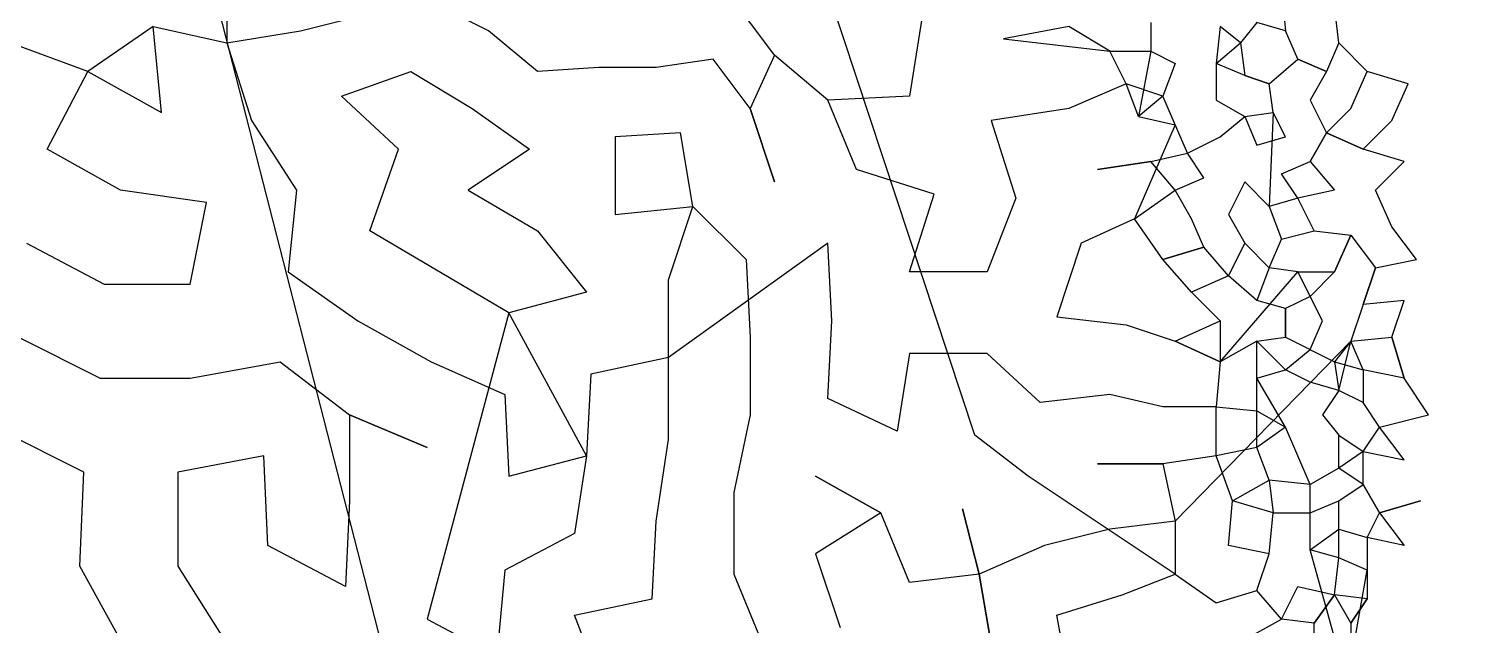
# Model space of a CAD drawing. Header units: metres. Extents: x 102 to 1205, y 1 to 1186.
# Drawn here: x 606.5 to 957, y 748.5 to 894.5 of the extents above; entities that cross this region are included whole.
import ezdxf

# ---------------------------------------------------------------- set-up
doc = ezdxf.new("R2010")
doc.units = ezdxf.units.M
doc.layers.add('Draw', color=2, linetype='CONTINUOUS')
doc.layers.add('Skip', color=1, linetype='CONTINUOUS')

msp = doc.modelspace()

# ---------------------------------------------------------------- linework, layer by layer
at = {"layer": 'draw'}
for p, q in [((913, 904), (914, 894)), ((673, 894), (689, 898)), ((789, 888), (780, 900)), ((927, 891), (926, 900)), ((637, 895), (621, 884)), ((637, 895), (655, 891)), ((655, 891), (673, 894)), ((731, 884), (719, 894)), ((825, 897), (822, 878)), ((861, 895), (845, 892)), ((871, 889), (861, 895)), ((881, 896), (881, 889)), ((898, 895), (897, 886)), ((903, 891), (898, 895)), ((907, 896), (903, 891)), ((914, 894), (907, 896)), ((917, 887), (914, 894)), ((621, 884), (602, 891)), ((655, 891), (661, 872)), ((897, 886), (903, 891)), ((903, 891), (904, 883)), ((927, 891), (924, 884)), ((934, 884), (927, 891)), ((774, 887), (760, 885)), ((783, 875), (774, 887)), ((789, 888), (783, 875)), ((802, 877), (789, 888)), ((875, 881), (871, 889)), ((871, 889), (881, 889)), ((881, 889), (887, 886)), ((910, 881), (917, 887)), ((924, 884), (917, 887)), ((621, 884), (639, 874)), ((683, 878), (700, 884)), ((700, 884), (715, 875)), ((746, 885), (731, 884)), ((760, 885), (746, 885)), ((887, 886), (884, 878)), ((904, 883), (897, 886)), ((897, 886), (897, 877)), ((924, 884), (920, 877)), ((930, 875), (934, 884)), ((944, 881), (934, 884)), ((875, 881), (861, 875)), ((884, 878), (875, 881)), ((878, 873), (875, 881)), ((910, 881), (904, 883)), ((911, 874), (910, 881)), ((940, 872), (944, 881)), ((697, 865), (683, 878)), ((809, 860), (802, 877)), ((884, 878), (878, 873)), ((890, 864), (884, 878)), ((897, 877), (904, 873)), ((920, 877), (924, 869)), ((715, 875), (729, 865)), ((783, 875), (789, 857)), ((861, 875), (842, 872)), ((878, 873), (887, 871)), ((898, 868), (904, 873)), ((904, 873), (911, 874)), ((904, 873), (907, 866)), ((914, 868), (911, 874)), ((924, 869), (930, 875)), ((933, 865), (940, 872)), ((766, 869), (750, 868)), ((750, 868), (750, 849)), ((769, 851), (766, 869)), ((890, 864), (898, 868)), ((907, 866), (914, 868)), ((924, 869), (920, 862)), ((933, 865), (924, 869)), ((629, 855), (611, 865)), ((729, 865), (714, 855)), ((881, 862), (890, 864)), ((894, 858), (890, 864)), ((943, 862), (933, 865)), ((828, 854), (809, 860)), ((881, 862), (868, 860)), ((887, 855), (881, 862)), ((913, 859), (920, 862)), ((917, 853), (913, 859)), ((920, 862), (926, 855)), ((936, 855), (943, 862)), ((887, 855), (894, 858)), ((904, 857), (900, 849)), ((910, 851), (904, 857)), ((646, 832), (650, 852)), ((672, 855), (670, 835)), ((848, 853), (841, 835)), ((877, 848), (887, 855)), ((891, 848), (887, 855)), ((917, 853), (910, 851)), ((926, 855), (917, 853)), ((921, 845), (917, 853)), ((940, 846), (936, 855)), ((763, 833), (769, 851)), ((769, 851), (782, 838)), ((900, 849), (904, 842)), ((910, 851), (913, 843)), ((724, 825), (690, 845)), ((731, 845), (743, 830)), ((877, 848), (864, 842)), ((884, 838), (877, 848)), ((894, 841), (891, 848)), ((913, 843), (921, 845)), ((921, 845), (930, 844)), ((946, 838), (940, 846)), ((606, 842), (625, 832)), ((803, 823), (802, 842)), ((900, 834), (904, 842)), ((904, 842), (910, 836)), ((910, 836), (913, 843)), ((930, 844), (926, 835)), ((930, 844), (936, 836)), ((894, 841), (884, 838)), ((891, 830), (884, 838)), ((900, 834), (894, 841)), ((936, 836), (946, 838)), ((841, 835), (822, 835)), ((910, 836), (907, 828)), ((917, 835), (910, 836)), ((923, 823), (917, 835)), ((917, 835), (926, 835)), ((926, 835), (920, 829)), ((936, 836), (930, 818)), ((625, 832), (646, 832)), ((763, 794), (763, 833)), ((900, 834), (891, 830)), ((907, 828), (900, 834)), ((743, 830), (724, 825)), ((898, 823), (891, 830)), ((914, 826), (907, 828)), ((920, 829), (914, 826)), ((943, 828), (933, 827)), ((940, 819), (943, 828)), ((858, 824), (875, 822)), ((914, 826), (914, 819)), ((687, 823), (705, 813)), ((875, 822), (887, 818)), ((887, 818), (898, 823)), ((898, 823), (898, 813)), ((920, 816), (923, 823)), ((783, 819), (783, 800)), ((898, 813), (887, 818)), ((907, 818), (898, 813)), ((907, 818), (914, 819)), ((907, 792), (907, 818)), ((914, 819), (926, 813)), ((930, 818), (926, 813)), ((930, 818), (940, 819)), ((933, 811), (930, 818)), ((940, 819), (943, 809)), ((763, 814), (744, 810)), ((841, 815), (822, 815)), ((854, 803), (841, 815)), ((914, 811), (920, 816)), ((668, 813), (685, 800)), ((705, 813), (723, 805)), ((898, 813), (897, 802)), ((907, 809), (914, 811)), ((920, 808), (914, 811)), ((926, 813), (933, 811)), ((926, 813), (927, 806)), ((943, 809), (933, 811)), ((933, 811), (933, 803)), ((624, 809), (646, 809)), ((927, 806), (920, 808)), ((949, 800), (943, 809)), ((819, 796), (802, 804)), ((871, 805), (854, 803)), ((884, 802), (871, 805)), ((927, 806), (923, 800)), ((933, 803), (927, 806)), ((937, 797), (933, 803)), ((685, 800), (704, 792)), ((685, 800), (685, 779)), ((783, 800), (779, 781)), ((897, 802), (884, 802)), ((897, 802), (907, 801)), ((907, 801), (914, 797)), ((923, 800), (927, 795)), ((937, 797), (949, 800)), ((620, 786), (600, 796)), ((914, 797), (907, 792)), ((920, 783), (914, 797)), ((933, 791), (937, 797)), ((943, 789), (937, 797)), ((851, 785), (838, 795)), ((927, 787), (927, 795)), ((927, 795), (933, 791)), ((664, 790), (643, 786)), ((724, 785), (743, 790)), ((743, 790), (740, 771)), ((897, 790), (884, 788)), ((907, 792), (897, 790)), ((901, 779), (897, 790)), ((910, 784), (907, 792)), ((933, 791), (927, 787)), ((933, 783), (933, 791)), ((933, 791), (943, 789)), ((884, 788), (868, 788)), ((884, 788), (887, 774)), ((927, 787), (920, 783)), ((933, 783), (927, 787)), ((815, 776), (799, 785)), ((901, 779), (910, 784)), ((910, 784), (911, 776)), ((920, 767), (920, 783)), ((927, 779), (933, 783)), ((933, 783), (937, 776)), ((685, 779), (684, 758)), ((911, 776), (901, 779)), ((920, 776), (927, 779)), ((927, 765), (927, 779)), ((937, 776), (947, 779)), ((815, 776), (799, 766)), ((839, 761), (835, 777)), ((910, 766), (911, 776)), ((911, 776), (920, 776)), ((934, 770), (937, 776)), ((937, 776), (943, 768)), ((759, 755), (760, 774)), ((871, 772), (855, 768)), ((887, 774), (871, 772)), ((887, 774), (887, 761)), ((920, 767), (927, 772)), ((927, 772), (934, 770)), ((684, 758), (665, 768)), ((740, 771), (723, 762)), ((910, 766), (900, 768)), ((943, 768), (934, 770)), ((934, 770), (934, 755)), ((907, 757), (910, 766)), ((927, 765), (920, 767)), ((934, 762), (927, 765)), ((630, 743), (619, 763)), ((643, 763), (655, 744)), ((779, 761), (786, 744)), ((839, 761), (822, 759)), ((839, 761), (842, 744)), ((874, 756), (887, 761)), ((887, 761), (897, 754)), ((913, 750), (917, 758)), ((917, 758), (926, 756)), ((897, 754), (907, 757)), ((913, 750), (907, 757)), ((926, 756), (921, 749)), ((926, 756), (930, 749)), ((934, 755), (926, 756)), ((934, 755), (930, 749)), ((747, 733), (740, 751)), ((861, 735), (858, 751)), ((704, 750), (721, 741)), ((904, 745), (913, 750)), ((921, 749), (913, 750)), ((921, 740), (921, 749)), ((930, 749), (930, 742))]:
    msp.add_line(p, q, dxfattribs=at)
at = {"layer": 'skip'}
for p, q in [((640, 950), (829, 212)), ((655, 910), (655, 891)), ((838, 795), (800, 910)), ((719, 894), (705, 901)), ((639, 874), (637, 895)), ((673, 894), (673, 894)), ((914, 894), (907, 896)), ((914, 894), (914, 894)), ((655, 891), (655, 891)), ((845, 892), (871, 889)), ((903, 891), (903, 891)), ((903, 891), (903, 891)), ((927, 891), (927, 891)), ((934, 884), (927, 891)), ((774, 887), (774, 887)), ((789, 888), (789, 888)), ((802, 877), (789, 888)), ((871, 889), (871, 889)), ((881, 889), (878, 873)), ((881, 889), (881, 889)), ((917, 887), (917, 887)), ((917, 887), (924, 884)), ((611, 865), (621, 884)), ((621, 884), (621, 884)), ((700, 884), (700, 884)), ((731, 884), (731, 884)), ((746, 885), (746, 885)), ((760, 885), (760, 885)), ((887, 886), (887, 886)), ((897, 886), (897, 886)), ((897, 886), (897, 886)), ((924, 884), (924, 884)), ((934, 884), (934, 884)), ((875, 881), (875, 881)), ((875, 881), (875, 881)), ((904, 883), (904, 883)), ((904, 883), (910, 881)), ((910, 881), (910, 881)), ((944, 881), (944, 881)), ((683, 878), (683, 878)), ((822, 878), (802, 877)), ((884, 878), (884, 878)), ((884, 878), (884, 878)), ((897, 877), (897, 877)), ((920, 877), (920, 877)), ((715, 875), (715, 875)), ((783, 875), (783, 875)), ((789, 857), (783, 875)), ((861, 875), (861, 875)), ((878, 873), (878, 873)), ((904, 873), (904, 873)), ((904, 873), (904, 873)), ((911, 874), (910, 851)), ((911, 874), (911, 874)), ((930, 875), (930, 875)), ((661, 872), (672, 855)), ((842, 872), (848, 853)), ((887, 871), (877, 848)), ((940, 872), (940, 872)), ((750, 868), (750, 868)), ((766, 869), (766, 869)), ((898, 868), (898, 868)), ((907, 866), (907, 866)), ((914, 868), (914, 868)), ((920, 862), (924, 869)), ((924, 869), (924, 869)), ((924, 869), (933, 865)), ((690, 845), (697, 865)), ((729, 865), (729, 865)), ((890, 864), (890, 864)), ((890, 864), (890, 864)), ((933, 865), (933, 865)), ((809, 860), (809, 860)), ((868, 860), (881, 862)), ((881, 862), (881, 862)), ((913, 859), (913, 859)), ((920, 862), (920, 862)), ((943, 862), (943, 862)), ((894, 858), (894, 858)), ((904, 857), (904, 857)), ((650, 852), (629, 855)), ((714, 855), (731, 845)), ((822, 835), (828, 854)), ((887, 855), (887, 855)), ((887, 855), (887, 855)), ((917, 853), (917, 853)), ((917, 853), (917, 853)), ((926, 855), (926, 855)), ((936, 855), (936, 855)), ((750, 849), (769, 851)), ((769, 851), (769, 851)), ((900, 849), (900, 849)), ((910, 851), (910, 851)), ((877, 848), (877, 848)), ((891, 848), (891, 848)), ((913, 843), (921, 845)), ((921, 845), (921, 845)), ((940, 846), (940, 846)), ((802, 842), (763, 814)), ((864, 842), (858, 824)), ((904, 842), (900, 834)), ((904, 842), (904, 842)), ((913, 843), (913, 843)), ((926, 835), (930, 844)), ((930, 844), (930, 844)), ((782, 838), (783, 819)), ((884, 838), (894, 841)), ((884, 838), (884, 838)), ((894, 841), (894, 841)), ((946, 838), (946, 838)), ((670, 835), (687, 823)), ((841, 835), (841, 835)), ((898, 813), (917, 835)), ((910, 836), (910, 836)), ((910, 836), (910, 836)), ((917, 835), (917, 835)), ((926, 835), (926, 835)), ((933, 827), (936, 836)), ((936, 836), (936, 836)), ((625, 832), (625, 832)), ((646, 832), (646, 832)), ((763, 833), (763, 833)), ((900, 834), (900, 834)), ((907, 828), (900, 834)), ((743, 830), (743, 830)), ((891, 830), (891, 830)), ((891, 830), (898, 823)), ((907, 828), (907, 828)), ((920, 829), (920, 829)), ((943, 828), (943, 828)), ((724, 825), (704, 750)), ((743, 790), (724, 825)), ((914, 826), (914, 826)), ((914, 819), (914, 826)), ((802, 804), (803, 823)), ((875, 822), (875, 822)), ((898, 823), (898, 823)), ((923, 823), (923, 823)), ((604, 819), (624, 809)), ((887, 818), (887, 818)), ((887, 818), (898, 813)), ((930, 818), (887, 774)), ((907, 818), (907, 818)), ((914, 811), (907, 818)), ((914, 819), (914, 819)), ((927, 806), (930, 818)), ((930, 818), (930, 818)), ((940, 819), (940, 819)), ((943, 809), (940, 819)), ((822, 815), (819, 796)), ((841, 815), (841, 815)), ((920, 816), (920, 816)), ((646, 809), (668, 813)), ((705, 813), (705, 813)), ((744, 810), (743, 790)), ((898, 813), (898, 813)), ((914, 811), (914, 811)), ((926, 813), (926, 813)), ((926, 813), (926, 813)), ((933, 811), (933, 811)), ((933, 811), (933, 811)), ((914, 797), (907, 809)), ((920, 808), (920, 808)), ((943, 809), (943, 809)), ((723, 805), (724, 785)), ((854, 803), (854, 803)), ((871, 805), (871, 805)), ((927, 806), (927, 806)), ((933, 803), (927, 806)), ((933, 803), (933, 803)), ((685, 800), (685, 800)), ((704, 792), (685, 800)), ((783, 800), (783, 800)), ((884, 802), (884, 802)), ((897, 802), (897, 802)), ((897, 790), (897, 802)), ((907, 801), (907, 801)), ((923, 800), (923, 800)), ((949, 800), (949, 800)), ((914, 797), (914, 797)), ((937, 797), (937, 797)), ((937, 797), (937, 797)), ((760, 774), (763, 794)), ((927, 795), (927, 795)), ((927, 795), (933, 791)), ((665, 768), (664, 790)), ((897, 790), (897, 790)), ((907, 792), (907, 792)), ((907, 792), (907, 792)), ((933, 791), (933, 791)), ((933, 791), (933, 791)), ((943, 789), (943, 789)), ((619, 763), (620, 786)), ((643, 786), (643, 763)), ((868, 788), (884, 788)), ((884, 788), (884, 788)), ((927, 787), (927, 787)), ((927, 787), (927, 787)), ((799, 785), (815, 776)), ((887, 761), (851, 785)), ((920, 783), (910, 784)), ((910, 784), (910, 784)), ((920, 783), (920, 783)), ((927, 779), (933, 783)), ((933, 783), (933, 783)), ((937, 776), (933, 783)), ((685, 779), (685, 779)), ((779, 781), (779, 761)), ((900, 768), (901, 779)), ((901, 779), (901, 779)), ((927, 779), (927, 779)), ((947, 779), (937, 776)), ((822, 759), (815, 776)), ((835, 777), (839, 761)), ((911, 776), (911, 776)), ((911, 776), (911, 776)), ((920, 776), (920, 776)), ((937, 776), (937, 776)), ((871, 772), (871, 772)), ((887, 774), (887, 774)), ((927, 772), (927, 772)), ((740, 771), (740, 771)), ((855, 768), (839, 761)), ((934, 770), (934, 770)), ((934, 770), (934, 770)), ((943, 768), (943, 768)), ((799, 766), (805, 748)), ((907, 757), (910, 766)), ((910, 766), (910, 766)), ((920, 767), (920, 767)), ((957, 634), (920, 767)), ((926, 756), (927, 765)), ((927, 765), (927, 765)), ((723, 762), (721, 741)), ((842, 744), (839, 761)), ((887, 761), (887, 761)), ((927, 723), (934, 762)), ((684, 758), (684, 758)), ((917, 758), (917, 758)), ((740, 751), (759, 755)), ((858, 751), (874, 756)), ((897, 754), (897, 754)), ((907, 757), (907, 757)), ((921, 749), (926, 756)), ((926, 756), (926, 756)), ((930, 749), (934, 755)), ((934, 755), (934, 755)), ((913, 750), (913, 750)), ((913, 750), (913, 750)), ((921, 749), (921, 749)), ((930, 749), (930, 749))]:
    msp.add_line(p, q, dxfattribs=at)

doc.saveas('drawing.dxf')
